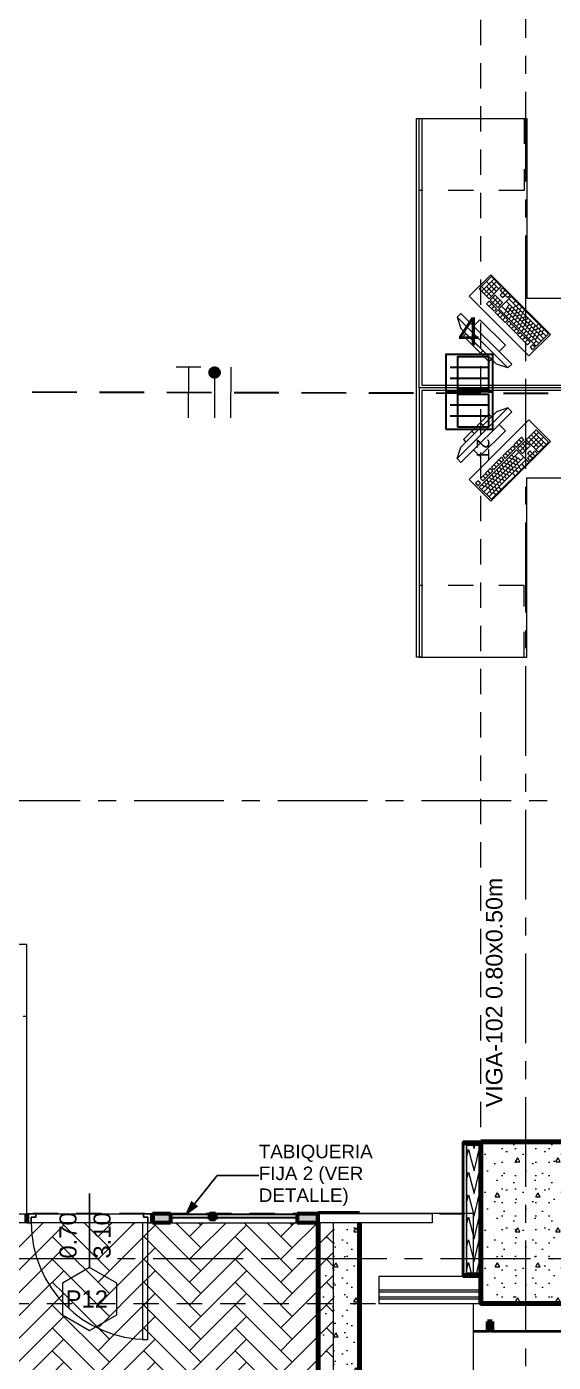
# Model space of a CAD drawing. Header units: inches. Extents: x -19 to 5698, y -728 to 92.
# Drawn here: x 305.04 to 307.97, y 6.87 to 14.31 of the extents above; entities that cross this region are included whole.
import ezdxf

# ---------------------------------------------------------------- set-up
doc = ezdxf.new("R2010")
doc.units = ezdxf.units.IN
doc.header["$MEASUREMENT"] = 0
doc.set_wipeout_variables(frame=1)
doc.header["$PDMODE"] = 1
for name, pattern in [('HIDDEN', [0.375, 0.25, -0.125]), ('Hidden Line', [0.195611, 0.141111, -0.0545]), ('Línea Oculta', [0.195611, 0.141111, -0.0545]), ('Punto & Raya', [0.65, 0.5, -0.075, 0, -0.075]), ('Rayas', [0.282222, 0.141111, -0.141111]), ('RAYITAS', [0.375, 0.25, -0.125]), ('Wipeout_Contour', [1, 0, -1])]:
    doc.linetypes.add(name, pattern=pattern)
doc.layers.get('0').update_dxf_attribs({"color": 61})
for name, color, linetype, lineweight in [('00 conduct tomacorr', 120, 'HIDDEN', 30), ('00 IE LUZ EMERGENCIA', 253, 'Continuous', 0), ('T-TECHO-E', 150, 'Continuous', 20), ('TOMACORRIENTE', 22, 'RAYITAS', 9)]:
    doc.layers.add(name, color=color, linetype=linetype, lineweight=lineweight)
for name, color, linetype in [('02 _ ARQ _ ALB _ Ejes Generales', 251, 'Continuous'), ('02 _ ARQ _ ALB _ Muros Interiores', 7, 'Continuous'), ('02 _ ARQ _ ZON _ Espacio.3D', 7, 'Continuous'), ('08 _ STR _ EXT _ 06 Columnas', 7, 'Continuous'), ('08 _ STR _ EXT _ 07 Losa Aligerada', 7, 'Continuous'), ('08 _ STR _ EXT _ 08 Placas Inclinadas', 7, 'Continuous'), ('08 _ STR _ EXT _ 09 Vigas', 251, 'Continuous'), ('Acabado - Muros', 7, 'Continuous'), ('Estructura - 04 MURO', 7, 'Continuous'), ('Interior - Escaleras & Barandillas', 7, 'Continuous'), ('Interior - Mobiliario', 7, 'Continuous'), ('Marcador - Secciones', 7, 'Continuous'), ('Notas - Etiquetas', 7, 'Continuous')]:
    doc.layers.add(name, color=color, linetype=linetype)
doc.styles.add('Annotative', font='arial.ttf')
doc.styles.add('Estilo_Generado_4', font='swisse.ttf')
doc.dimstyles.new('Estilo_Generado__8', dxfattribs={"dimtxt": 0.18, "dimasz": 0.0912, "dimexe": 0.18, "dimexo": 0.0625, "dimgap": 0, "dimtad": 0, "dimtih": 1, "dimtoh": 1, "dimdec": 4, "dimzin": 0, "dimdsep": 46, "dimcen": 0.09, "dimadec": 0, "dimazin": 0, "dimtfac": 1, "dimtdec": 4, "dimtmove": 0, "dimatfit": 3, "dimldrblk": 'ARROWHEAD_5', "dimfxl": 1, "dimtolj": 1, "dimtzin": 0, "dimarcsym": 0})
pattern_1 = [(0, (277.50006, 1e-08), (0, 0.3897114), [0.024375, -0.200625]), (0, (277.61256, 0.19486), (0, 0.3897114), [0.024375, -0.200625]), (60, (277.50006, 1e-08), (-0.3375, 0.1948557), [0.024375, -0.200625]), (60, (277.72506, 1e-08), (-0.3375, 0.1948557), [0.024375, -0.200625]), (120, (277.52444, 1e-08), (0.3375, 0.1948557), [0.024375, -0.200625]), (120, (277.74944, 1e-08), (0.3375, 0.1948557), [0.024375, -0.200625]), (0, (277.50006, 0.0375), (0, 0.075), [0, -0.075, 0, -0.1125]), (45, (277.53756, 0.0375), (-0.053033, 0.053033), [0, -0.05625, 0, -0.09375])]
pattern_2 = [(0, (277.50006, 1e-08), (0, 0.03), [])]

# ---------------------------------------------------------------- blocks, each defined once
blk = doc.blocks.new('*X167', base_point=(2412.1771, 0))
at = {"layer": '02 _ ARQ _ ZON _ Espacio.3D', "color": 254, "linetype": 'Continuous', "lineweight": 0}
for p, q in [((2439.7967, 7.6368), (2439.6694, 7.5095)), ((2439.9239, 7.6368), (2439.6694, 7.3822)), ((2439.8099, 7.65), (2439.7967, 7.6368)), ((2439.9107, 7.65), (2439.9239, 7.6368)), ((2440.1785, 7.3822), (2439.924, 7.6368)), ((2440.0512, 7.6368), (2440.038, 7.65)), ((2440.1785, 7.5095), (2440.0512, 7.6368)), ((2440.1785, 7.6368), (2440.1149, 7.5731)), ((2440.1785, 7.6368), (2440.1653, 7.65)), ((2440.1917, 7.65), (2440.1785, 7.6368)), ((2440.3058, 7.6368), (2440.1785, 7.5095)), ((2440.4331, 7.6368), (2440.1785, 7.3822)), ((2440.319, 7.65), (2440.3058, 7.6368)), ((2440.4199, 7.65), (2440.4331, 7.6368)), ((2440.6876, 7.3822), (2440.4331, 7.6368)), ((2440.5603, 7.6368), (2440.5471, 7.65)), ((2440.6876, 7.5095), (2440.5603, 7.6368)), ((2440.6876, 7.6368), (2440.624, 7.5731)), ((2440.6876, 7.6368), (2440.6744, 7.65)), ((2440.7008, 7.65), (2440.6876, 7.6368)), ((2440.8149, 7.6368), (2440.6876, 7.5095)), ((2440.9422, 7.6368), (2440.6876, 7.3822)), ((2440.8281, 7.65), (2440.8149, 7.6368)), ((2440.929, 7.65), (2440.9422, 7.6368)), ((2441.1967, 7.3822), (2440.9422, 7.6368)), ((2441.0695, 7.6368), (2441.0563, 7.65)), ((2441.1967, 7.5095), (2441.0695, 7.6368)), ((2441.1967, 7.6368), (2441.1331, 7.5731)), ((2441.1967, 7.6368), (2441.1835, 7.65)), ((2441.21, 7.65), (2441.1967, 7.6368)), ((2441.324, 7.6368), (2441.1967, 7.5095)), ((2441.427, 7.6125), (2441.1967, 7.3822)), ((2441.3372, 7.65), (2441.324, 7.6368)), ((2440.1785, 7.255), (2439.8603, 7.5731)), ((2440.6876, 7.255), (2440.3694, 7.5731)), ((2441.1967, 7.255), (2440.8785, 7.5731)), ((2441.427, 7.5338), (2441.3877, 7.5731)), ((2439.9239, 7.5095), (2439.6694, 7.255)), ((2440.0512, 7.255), (2439.8603, 7.4459)), ((2440.1785, 7.5095), (2440.1149, 7.4459)), ((2440.4331, 7.5095), (2440.1785, 7.255)), ((2440.5603, 7.255), (2440.3694, 7.4459)), ((2440.6876, 7.5095), (2440.624, 7.4459)), ((2440.9422, 7.5095), (2440.6876, 7.255)), ((2441.0695, 7.255), (2440.8785, 7.4459)), ((2441.1967, 7.5095), (2441.1331, 7.4459)), ((2441.427, 7.4852), (2441.1967, 7.255)), ((2441.427, 7.4065), (2441.3877, 7.4459)), ((2439.9239, 7.3822), (2439.7967, 7.255)), ((2440.1785, 7.3822), (2440.1149, 7.3186)), ((2440.4331, 7.3822), (2440.3058, 7.255)), ((2440.6876, 7.3822), (2440.624, 7.3186)), ((2440.9422, 7.3822), (2440.8149, 7.255)), ((2441.1967, 7.3822), (2441.1331, 7.3186)), ((2439.8603, 7.3186), (2439.9239, 7.255)), ((2440.3694, 7.3186), (2440.4331, 7.255)), ((2440.8785, 7.3186), (2440.9422, 7.255)), ((2441.427, 7.3579), (2441.324, 7.255)), ((2441.3877, 7.3186), (2441.427, 7.2792)), ((2439.7967, 7.2549), (2439.6694, 7.1277)), ((2439.9239, 7.2549), (2439.6694, 7.0004)), ((2440.1785, 7.0004), (2439.924, 7.255)), ((2440.1785, 7.1277), (2440.0512, 7.2549)), ((2440.1785, 7.2549), (2440.1149, 7.1913)), ((2440.3058, 7.2549), (2440.1785, 7.1277)), ((2440.4331, 7.2549), (2440.1785, 7.0004)), ((2440.6876, 7.0004), (2440.4331, 7.255)), ((2440.6876, 7.1277), (2440.5603, 7.2549)), ((2440.6876, 7.2549), (2440.624, 7.1913)), ((2440.8149, 7.2549), (2440.6876, 7.1277)), ((2440.9422, 7.2549), (2440.6876, 7.0004)), ((2441.1967, 7.0004), (2440.9422, 7.255)), ((2441.1967, 7.1277), (2441.0695, 7.2549)), ((2441.1967, 7.2549), (2441.1331, 7.1913)), ((2441.324, 7.2549), (2441.1967, 7.1277)), ((2441.427, 7.2307), (2441.1967, 7.0004)), ((2440.1785, 6.8731), (2439.8603, 7.1913)), ((2440.6876, 6.8731), (2440.3694, 7.1913)), ((2441.1967, 6.8731), (2440.8785, 7.1913)), ((2441.427, 7.152), (2441.3877, 7.1913)), ((2439.9239, 7.1277), (2439.6694, 6.8731)), ((2440.1785, 7.1277), (2440.1149, 7.064)), ((2440.4331, 7.1277), (2440.1785, 6.8731)), ((2440.6876, 7.1277), (2440.624, 7.064)), ((2440.9422, 7.1277), (2440.6876, 6.8731)), ((2441.1967, 7.1277), (2441.1331, 7.064)), ((2441.427, 7.1034), (2441.1967, 6.8731)), ((2439.9239, 7.0004), (2439.7967, 6.8731)), ((2440.0512, 6.8731), (2439.8603, 7.064)), ((2440.1785, 7.0004), (2440.1149, 6.9368)), ((2440.4331, 7.0004), (2440.3058, 6.8731)), ((2440.5603, 6.8731), (2440.3694, 7.064)), ((2440.6876, 7.0004), (2440.624, 6.9368)), ((2440.9422, 7.0004), (2440.8149, 6.8731)), ((2441.0695, 6.8731), (2440.8785, 7.064)), ((2441.1967, 7.0004), (2441.1331, 6.9368)), ((2441.427, 7.0247), (2441.3877, 7.064)), ((2439.8603, 6.9368), (2439.9239, 6.8731)), ((2440.3694, 6.9368), (2440.4331, 6.8731)), ((2440.8785, 6.9368), (2440.9422, 6.8731)), ((2441.427, 6.9761), (2441.324, 6.8731)), ((2441.3877, 6.9368), (2441.427, 6.8974)), ((2439.7967, 6.8731), (2439.6694, 6.7458)), ((2439.9239, 6.8731), (2439.6694, 6.6186)), ((2440.1785, 6.6186), (2439.924, 6.8731)), ((2440.1785, 6.7458), (2440.0512, 6.8731)), ((2440.1785, 6.8731), (2440.1149, 6.8095)), ((2440.3058, 6.8731), (2440.1785, 6.7458)), ((2440.4331, 6.8731), (2440.1785, 6.6186)), ((2440.6876, 6.6186), (2440.4331, 6.8731)), ((2440.6876, 6.7458), (2440.5603, 6.8731)), ((2440.6876, 6.8731), (2440.624, 6.8095)), ((2440.8149, 6.8731), (2440.6876, 6.7458)), ((2440.9422, 6.8731), (2440.6876, 6.6186)), ((2441.1967, 6.6186), (2440.9422, 6.8731)), ((2441.1967, 6.7458), (2441.0695, 6.8731)), ((2441.1967, 6.8731), (2441.1331, 6.8095)), ((2441.324, 6.8731), (2441.1967, 6.7458))]:
    blk.add_line(p, q, dxfattribs=at)
for p in [(2440.1149, 7.4459), (2440.624, 7.4459), (2441.1331, 7.4459), (2440.1149, 7.064), (2440.624, 7.064), (2441.1331, 7.064)]:
    blk.add_point(p, dxfattribs=at)
blk = doc.blocks.new('*X220', base_point=(2412.1771, 0))
at = {"layer": 'Estructura - 04 MURO', "color": 9, "linetype": 'Continuous', "lineweight": 5}
for p, q in [((2442.1671, 8.0148), (2442.1771, 8.0579)), ((2442.1771, 8.0579), (2442.1926, 8)), ((2442.2236, 8), (2442.228, 8.019))]:
    blk.add_line(p, q, dxfattribs=at)
blk = doc.blocks.new('*X221', base_point=(2412.1771, 0))
at = {"layer": 'Estructura - 04 MURO', "color": 9, "linetype": 'Continuous', "lineweight": 5}
for p, q in [((2442.2049, 8.08), (2442.2092, 8.064)), ((2442.2092, 8.064), (2442.2129, 8.08)), ((2442.228, 8.019), (2442.2371, 8.0579)), ((2442.2371, 8.0579), (2442.2471, 8.0207))]:
    blk.add_line(p, q, dxfattribs=at)
blk = doc.blocks.new('*X222', base_point=(2412.1771, 0))
at = {"layer": 'Estructura - 04 MURO', "color": 9, "linetype": 'Continuous', "lineweight": 5}
for p, q in [((2442.1872, 7.3901), (2442.1926, 7.37)), ((2442.2236, 7.37), (2442.2371, 7.4279)), ((2442.2371, 7.4279), (2442.2471, 7.3907))]:
    blk.add_line(p, q, dxfattribs=at)
blk = doc.blocks.new('*X223', base_point=(2412.1771, 0))
at = {"layer": 'Estructura - 04 MURO', "color": 9, "linetype": 'Continuous', "lineweight": 5}
for p, q in [((2442.1926, 8), (2442.2092, 7.938)), ((2442.2092, 7.938), (2442.2236, 8)), ((2442.1671, 7.8888), (2442.1771, 7.9319)), ((2442.1771, 7.9319), (2442.2092, 7.812)), ((2442.2092, 7.812), (2442.2371, 7.9319)), ((2442.2371, 7.9319), (2442.2471, 7.8947)), ((2442.1671, 7.7628), (2442.1771, 7.8059)), ((2442.1771, 7.8059), (2442.2092, 7.686)), ((2442.2092, 7.686), (2442.2371, 7.8059)), ((2442.2371, 7.8059), (2442.2471, 7.7687)), ((2442.1671, 7.6368), (2442.1771, 7.6799)), ((2442.1771, 7.6799), (2442.2092, 7.56)), ((2442.2092, 7.56), (2442.2371, 7.6799)), ((2442.2371, 7.6799), (2442.2471, 7.6427)), ((2442.1671, 7.5108), (2442.1771, 7.5539)), ((2442.1771, 7.5539), (2442.2049, 7.45)), ((2442.2129, 7.45), (2442.2371, 7.5539)), ((2442.2371, 7.5539), (2442.2471, 7.5167))]:
    blk.add_line(p, q, dxfattribs=at)
blk = doc.blocks.new('*X224', base_point=(2412.1771, 0))
at = {"layer": 'Estructura - 04 MURO', "color": 9, "linetype": 'Continuous', "lineweight": 5}
for p, q in [((2442.2049, 7.45), (2442.2092, 7.434)), ((2442.2092, 7.434), (2442.2129, 7.45)), ((2442.1671, 7.3848), (2442.1771, 7.4279)), ((2442.1771, 7.4279), (2442.1872, 7.3901))]:
    blk.add_line(p, q, dxfattribs=at)
blk = doc.blocks.new('ARROWHEAD_5')
at = {"linetype": 'Continuous', "lineweight": 0}
blk.add_hatch(color=0, dxfattribs=at).paths.add_polyline_path([(-1, 0.2679), (0, 0), (-1, -0.2679)])
at = {"color": 0, "linetype": 'Continuous', "lineweight": 0}
blk.add_line((0, 0), (-1, 0), dxfattribs=at)
blk = doc.blocks.new('CAJA POP UP 6 MODULOS')
at = {"layer": '00 conduct tomacorr', "linetype": 'Continuous'}
for p, q in [((-0.095, -0.165), (-0.095, -0.0151)), ((-0.052, -0.165), (-0.052, -0.0151)), ((0.052, -0.165), (0.052, -0.0151)), ((0.095, -0.165), (0.095, -0.0151)), ((0, -0.165), (0, -0.18))]:
    blk.add_line(p, q, dxfattribs=at)
for points in [[(-0.147, 0), (0.147, 0), (0.147, -0.18), (-0.147, -0.18)], [(0, 0), (0.147, 0), (0.147, -0.18), (0, -0.18)]]:
    blk.add_lwpolyline(points, close=True, dxfattribs=at)
for points in [[(-0.138, -0.045), (-0.009, -0.045), (-0.009, -0.165), (-0.138, -0.165), (-0.138, -0.045)], [(0.009, -0.045), (0.138, -0.045), (0.138, -0.165), (0.009, -0.165), (0.009, -0.045)]]:
    blk.add_lwpolyline(points, dxfattribs=at)
at = {"color": 1, "insert": (-0.1807, -0.168), "char_height": 0.05, "attachment_point": 1, "rotation": 180}
blk.add_mtext_dynamic_manual_height_columns('{\\fVerdana|b0|i0|c0|p34;2T}', width=0.000481, gutter_width=0.1561, heights=[0], dxfattribs=at)
blk = doc.blocks.new('a')
at = {"layer": 'TOMACORRIENTE', "ltscale": 0.05}
h = blk.add_hatch(color=4, dxfattribs=at)
edge = h.paths.add_edge_path()
edge.add_arc((0, 0.0752), 0.0211, 0, 360)
at = {"layer": 'TOMACORRIENTE', "color": 4}
for p, q in [((-0.1455, 0.0963), (-0.0515, 0.0963)), ((-0.0985, 0.0963), (-0.0985, -0.0966)), ((0, 0.0963), (0, -0.0963)), ((0.0623, -0.0963), (0.0623, 0.0963))]:
    blk.add_line(p, q, dxfattribs=at)
blk.add_circle((0, 0.0752), 0.0211, dxfattribs=at)
blk = doc.blocks.new('CABLE 3FACE')
at = {"layer": 'T-TECHO-E', "rotation": 59.94170052614085}
blk.add_blockref('a', (0, 0), dxfattribs=at)

msp = doc.modelspace()

# ---------------------------------------------------------------- hatches: boundary and pattern name
at = {"layer": 'Acabado - Muros', "linetype": 'Continuous', "lineweight": 0}
for points in [[(306.9517, 7.15), (306.894, 7.15), (306.894, 7.05), (306.9517, 7.05)], [(307.6075, 7.1), (307.6075, 7.05), (307.6325, 7.05), (307.6325, 7.1)]]:
    msp.add_hatch(color=254, dxfattribs=at).paths.add_polyline_path(points)
at = {"layer": 'Acabado - Muros', "linetype": 'Continuous', "lineweight": 9}
for points in [[(306.9286, 7.04), (307.615, 7.04), (307.615, 7.05), (306.9286, 7.05)], [(307.625, 7.04), (308.815, 7.04), (308.815, 7.05), (307.625, 7.05)]]:
    msp.add_hatch(color=250, dxfattribs=at).paths.add_polyline_path(points)
at = {"layer": 'Estructura - 04 MURO', "linetype": 'Continuous', "lineweight": 9}
for points in [[(307.49, 8.08), (307.47, 8.1), (307.47, 8.08)], [(307.49, 8.1), (307.47, 8.1), (307.49, 8.08)], [(307.49, 8.08), (307.57, 8.08), (307.57, 8.1), (307.49, 8.1)]]:
    msp.add_hatch(color=250, dxfattribs=at).paths.add_polyline_path(points)

# ---------------------------------------------------------------- linework, layer by layer
at = {"layer": '00 conduct tomacorr'}
msp.add_line((304.6953, 12.2783, -0.0007), (316.3338, 12.2514, -0.0007), dxfattribs=at)
at = {"layer": '02 _ ARQ _ ALB _ Ejes Generales', "color": 251, "linetype": 'Punto & Raya', "lineweight": 13, "true_color": 0x636466}
msp.add_line((307.82, 3.05), (307.82, 44.9), dxfattribs=at)
at = {"layer": '02 _ ARQ _ ALB _ Muros Interiores', "color": 152, "linetype": 'Continuous', "lineweight": 25}
msp.add_line((305.3908, 7.4), (305.3908, 7.8125), dxfattribs=at)
at = {"layer": '02 _ ARQ _ ALB _ Muros Interiores', "color": 7, "linetype": 'Continuous', "lineweight": 80}
for p, q in [((305.0408, 7.7), (305.0408, 7.65)), ((305.0408, 7.7), (305.0408, 7.65)), ((305.0408, 7.7), (305.0408, 7.65)), ((305.7408, 7.7), (305.7408, 7.65)), ((305.7408, 7.7), (305.7408, 7.65)), ((305.7408, 7.7), (305.7408, 7.65))]:
    msp.add_line(p, q, dxfattribs=at)
at = {"layer": '02 _ ARQ _ ALB _ Muros Interiores', "color": 165, "linetype": 'Continuous', "lineweight": 25}
for p, q in [((305.0408, 7.65), (305.0408, 7.7)), ((305.0408, 7.7), (305.0908, 7.7)), ((305.0908, 7.68), (305.0658, 7.68)), ((305.0658, 7.68), (305.0658, 7.65)), ((305.0908, 7.7), (305.0908, 7.68)), ((305.6908, 7.68), (305.6908, 7.7)), ((305.6908, 7.7), (305.7408, 7.7)), ((305.7158, 7.68), (305.6908, 7.68)), ((305.7158, 7.65), (305.7158, 7.68)), ((305.7408, 7.7), (305.7408, 7.65)), ((305.0658, 7.65), (305.0408, 7.65)), ((305.7408, 7.65), (305.7158, 7.65))]:
    msp.add_line(p, q, dxfattribs=at)
at = {"layer": '02 _ ARQ _ ALB _ Muros Interiores', "color": 165, "linetype": 'Continuous', "lineweight": 15}
for p, q in [((305.7158, 7.65), (305.6858, 7.65)), ((305.6858, 7.65), (305.6858, 7)), ((305.7158, 7), (305.7158, 7.65)), ((305.6858, 7), (305.7158, 7))]:
    msp.add_line(p, q, dxfattribs=at)
at = {"layer": '02 _ ARQ _ ALB _ Muros Interiores', "color": 251, "linetype": 'Continuous', "lineweight": 13, "flags": 128}
msp.add_lwpolyline([(305.3908, 7.05), (305.5424, 7.1375), (305.5424, 7.3125), (305.3908, 7.4), (305.2393, 7.3125), (305.2393, 7.1375)], close=True, dxfattribs=at)
at = {"layer": '02 _ ARQ _ ALB _ Muros Interiores', "color": 165, "linetype": 'Continuous', "lineweight": 15}
msp.add_arc((305.7158, 7.65), 0.65, 180, 270, dxfattribs=at)
at = {"layer": '02 _ ARQ _ ZON _ Espacio.3D', "color": 254, "linetype": 'Continuous', "lineweight": 0, "flags": 128}
msp.add_lwpolyline([(308.07, 16.5), (307.57, 16.5), (307.57, 17.35), (303.045, 17.35), (303.044, 7.7), (306.9526, 7.7), (306.9514, 7.3505), (307.57, 7.3505), (307.57, 8.1), (308.07, 8.1)], dxfattribs=at)
msp.add_lwpolyline([(302.6776, 6.2005), (306.75, 6.2005), (306.75, 7.65), (302.6776, 7.65)], close=True, dxfattribs=at)
at = {"layer": '08 _ STR _ EXT _ 07 Losa Aligerada', "color": 7, "linetype": 'Continuous', "lineweight": 18, "flags": 128}
msp.add_lwpolyline([(291.2937, 6.3), (302.1003, 6.3), (302.1003, 6.2005), (307.2981, 6.2005), (307.2981, 7.2), (314.57, 7.2), (314.57, 5.6637), (315.7699, 5.6637), (315.7699, 4.2), (320.8699, 4.2), (320.8699, 5.6637), (322.07, 5.6637)], dxfattribs=at)
at = {"layer": '08 _ STR _ EXT _ 08 Placas Inclinadas', "color": 7, "linetype": 'Continuous', "lineweight": 80}
msp.add_line((306.663, 7.7005), (306.663, 6.0611), dxfattribs=at)
at = {"layer": '08 _ STR _ EXT _ 08 Placas Inclinadas', "color": 251, "linetype": 'Línea Oculta', "lineweight": 13, "flags": 128}
msp.add_lwpolyline([(306.663, 7.7005), (304.9021, 7.7005)], dxfattribs=at)
at = {"layer": '08 _ STR _ EXT _ 09 Vigas', "color": 251, "linetype": 'Hidden Line', "lineweight": 13, "true_color": 0x636466}
msp.add_line((307.57, 7.7), (307.57, 16.9), dxfattribs=at)
at = {"layer": 'Acabado - Muros', "color": 7, "linetype": 'Continuous', "lineweight": 60}
for p, q in [((305.7408, 7.7), (305.7408, 7.65)), ((306.894, 7.15), (306.894, 7.05)), ((306.9517, 7.15), (306.894, 7.15)), ((306.9517, 7.15), (306.9517, 7.05)), ((307.6075, 7.1), (307.6075, 7.05)), ((307.6325, 7.1), (307.6075, 7.1)), ((307.6325, 7.1), (307.6325, 7.05)), ((306.9517, 7.05), (306.894, 7.05)), ((307.6325, 7.05), (307.6075, 7.05))]:
    msp.add_line(p, q, dxfattribs=at)
at = {"layer": 'Acabado - Muros', "color": 7, "linetype": 'Continuous', "lineweight": 13, "flags": 128}
for points in [[(306.9286, 7.04), (306.9286, 7.05), (307.615, 7.05), (307.615, 7.04)], [(307.625, 7.04), (307.625, 7.05), (308.815, 7.05), (308.815, 7.04)]]:
    msp.add_lwpolyline(points, close=True, dxfattribs=at)
at = {"layer": 'Estructura - 04 MURO', "color": 143, "linetype": 'Continuous', "lineweight": 5}
for p, q in [((307.49, 8.08), (307.49, 8)), ((307.57, 8.08), (307.49, 8.08)), ((307.49, 8.08), (307.49, 8))]:
    msp.add_line(p, q, dxfattribs=at)
at = {"layer": 'Estructura - 04 MURO', "color": 7, "linetype": 'Continuous', "lineweight": 40, "flags": 128}
for points in [[(307.47, 8.1), (307.47, 8.08)], [(307.57, 8.1), (307.47, 8.1)]]:
    msp.add_lwpolyline(points, dxfattribs=at)
at = {"layer": 'Interior - Mobiliario', "color": 175, "linetype": 'Continuous', "lineweight": 13}
for p, q in [((307.2115, 13.8), (307.2415, 13.8)), ((307.2115, 12.315), (307.2115, 13.8)), ((307.2415, 13.8), (307.2415, 12.315)), ((307.6284, 12.9205), (307.5599, 12.8519)), ((307.6423, 12.9066), (307.5737, 12.838)), ((307.6561, 12.8928), (307.5876, 12.8242)), ((307.6564, 12.8376), (307.601, 12.893)), ((307.6838, 12.8651), (307.6284, 12.9205)), ((307.6701, 12.8514), (307.6286, 12.8929)), ((307.5599, 12.8519), (307.6153, 12.7965)), ((307.629, 12.8102), (307.5736, 12.8656)), ((307.6427, 12.8239), (307.6011, 12.8655)), ((307.6563, 12.8652), (307.6014, 12.8104)), ((307.6153, 12.7965), (307.6838, 12.8651)), ((307.6496, 12.817), (307.6222, 12.7896)), ((307.6774, 12.7618), (307.6359, 12.8033)), ((307.6634, 12.8032), (307.636, 12.7757)), ((307.6911, 12.7755), (307.6496, 12.817)), ((307.7392, 12.8097), (307.6706, 12.7411)), ((307.6907, 12.8581), (307.677, 12.8444)), ((307.677, 12.8444), (307.6909, 12.8306)), ((307.6909, 12.8306), (307.6772, 12.8169)), ((307.6772, 12.8169), (307.691, 12.803)), ((307.7323, 12.8166), (307.6907, 12.8581)), ((307.7046, 12.8443), (307.6909, 12.8306)), ((307.7047, 12.8167), (307.6909, 12.8306)), ((307.691, 12.803), (307.7047, 12.8167)), ((307.7184, 12.8305), (307.7047, 12.8167)), ((307.7047, 12.8167), (307.7186, 12.8029)), ((307.7186, 12.8029), (307.7323, 12.8166)), ((307.9469, 12.602), (307.7392, 12.8097)), ((307.6153, 12.7827), (307.6016, 12.769)), ((307.6016, 12.769), (307.6431, 12.7275)), ((307.6569, 12.7412), (307.6153, 12.7827)), ((307.6292, 12.7689), (307.6155, 12.7552)), ((307.6222, 12.7896), (307.6637, 12.748)), ((307.643, 12.755), (307.6293, 12.7413)), ((307.6431, 12.7275), (307.6569, 12.7412)), ((307.6773, 12.7893), (307.6499, 12.7619)), ((307.6638, 12.7343), (307.6501, 12.7205)), ((307.6637, 12.748), (307.6911, 12.7755)), ((307.7192, 12.6789), (307.6638, 12.7343)), ((307.6706, 12.7411), (307.8784, 12.5334)), ((307.8921, 12.5471), (307.6844, 12.7548)), ((307.712, 12.7271), (307.6983, 12.7134)), ((307.7188, 12.7478), (307.7051, 12.7341)), ((307.9195, 12.5745), (307.7118, 12.7823)), ((307.7291, 12.7649), (307.7154, 12.7512)), ((307.9058, 12.5608), (307.7154, 12.7512)), ((307.7327, 12.7339), (307.719, 12.7202)), ((307.9332, 12.5883), (307.7255, 12.796)), ((307.7429, 12.7511), (307.7292, 12.7374)), ((307.7568, 12.7373), (307.7431, 12.7235)), ((307.7634, 12.7854), (307.7497, 12.7717)), ((307.7636, 12.7579), (307.7499, 12.7442)), ((307.7706, 12.7234), (307.7569, 12.7097)), ((307.7774, 12.744), (307.7637, 12.7303)), ((307.7808, 12.7681), (307.767, 12.7544)), ((307.7913, 12.7302), (307.7776, 12.7165)), ((307.7981, 12.7508), (307.7843, 12.7371)), ((307.8154, 12.7335), (307.8017, 12.7198)), ((307.4588, 12.7151), (307.4376, 12.6939)), ((307.4376, 12.6939), (307.7204, 12.4111)), ((307.4376, 12.6939), (307.4588, 12.6303)), ((307.7416, 12.4323), (307.4588, 12.7151)), ((307.5648, 12.6798), (307.5295, 12.6444)), ((307.7063, 12.5384), (307.5648, 12.6798)), ((307.6501, 12.7205), (307.7055, 12.6652)), ((307.6776, 12.7204), (307.6639, 12.7067)), ((307.6915, 12.7066), (307.6778, 12.6928)), ((307.7053, 12.6927), (307.6916, 12.679)), ((307.7055, 12.6652), (307.7192, 12.6789)), ((307.7259, 12.7133), (307.7122, 12.6996)), ((307.7261, 12.6719), (307.7124, 12.6582)), ((307.7124, 12.6582), (307.7678, 12.6028)), ((307.7397, 12.6994), (307.726, 12.6857)), ((307.7815, 12.6166), (307.7261, 12.6719)), ((307.7399, 12.6581), (307.7262, 12.6444)), ((307.7465, 12.7201), (307.7328, 12.7064)), ((307.7536, 12.6856), (307.7399, 12.6719)), ((307.7604, 12.7062), (307.7467, 12.6925)), ((307.7674, 12.6717), (307.7537, 12.658)), ((307.7742, 12.6924), (307.7605, 12.6787)), ((307.7813, 12.6579), (307.7676, 12.6442)), ((307.7845, 12.7096), (307.7708, 12.6958)), ((307.7881, 12.6785), (307.7744, 12.6648)), ((307.7983, 12.6957), (307.7846, 12.682)), ((307.8019, 12.6647), (307.7882, 12.651)), ((307.8051, 12.7163), (307.7914, 12.7026)), ((307.8122, 12.6819), (307.7985, 12.6681)), ((307.8158, 12.6508), (307.8021, 12.6371)), ((307.819, 12.7025), (307.8053, 12.6888)), ((307.826, 12.668), (307.8123, 12.6543)), ((307.8328, 12.6887), (307.8191, 12.6749)), ((307.8399, 12.6542), (307.8262, 12.6405)), ((307.8467, 12.6748), (307.8329, 12.6611)), ((307.8605, 12.661), (307.8468, 12.6472)), ((307.8915, 12.6574), (307.8778, 12.6436)), ((307.6568, 12.4323), (307.4588, 12.6303)), ((307.487, 12.602), (307.4729, 12.5879)), ((307.4729, 12.5879), (307.6143, 12.4464)), ((307.6285, 12.4606), (307.487, 12.602)), ((307.5295, 12.6444), (307.6709, 12.503)), ((307.7538, 12.6442), (307.7401, 12.6305)), ((307.7676, 12.6304), (307.7539, 12.6167)), ((307.7678, 12.6028), (307.7815, 12.6166)), ((307.7884, 12.6096), (307.7747, 12.5959)), ((307.7747, 12.5959), (307.8301, 12.5405)), ((307.7951, 12.644), (307.7814, 12.6303)), ((307.8438, 12.5542), (307.7884, 12.6096)), ((307.8023, 12.5958), (307.7885, 12.5821)), ((307.809, 12.6302), (307.7953, 12.6165)), ((307.8161, 12.5819), (307.8024, 12.5682)), ((307.8228, 12.6164), (307.8091, 12.6026)), ((307.8296, 12.637), (307.8159, 12.6233)), ((307.8367, 12.6025), (307.823, 12.5888)), ((307.8435, 12.6231), (307.8298, 12.6094)), ((307.8505, 12.5887), (307.8368, 12.5749)), ((307.8537, 12.6403), (307.84, 12.6266)), ((307.8573, 12.6093), (307.8436, 12.5956)), ((307.8644, 12.5748), (307.8507, 12.5611)), ((307.8676, 12.6265), (307.8539, 12.6128)), ((307.8712, 12.5954), (307.8574, 12.5817)), ((307.8744, 12.6471), (307.8606, 12.6334)), ((307.8814, 12.6126), (307.8677, 12.5989)), ((307.885, 12.5816), (307.8713, 12.5679)), ((307.8882, 12.6333), (307.8745, 12.6195)), ((307.8784, 12.5334), (307.9469, 12.602)), ((307.8953, 12.5988), (307.8815, 12.5851)), ((307.9021, 12.6194), (307.8883, 12.6057)), ((307.9071, 12.6418), (307.8934, 12.6281)), ((307.9159, 12.6056), (307.9022, 12.5919)), ((307.9227, 12.6262), (307.909, 12.6125)), ((307.5342, 12.5549), (307.52, 12.5407)), ((307.5813, 12.5077), (307.5672, 12.4936)), ((307.6709, 12.503), (307.7063, 12.5384)), ((307.83, 12.5681), (307.8162, 12.5544)), ((307.8301, 12.5405), (307.8438, 12.5542)), ((307.8576, 12.5404), (307.8439, 12.5267)), ((307.8439, 12.5267), (307.8578, 12.5128)), ((307.8715, 12.5265), (307.8576, 12.5404)), ((307.8578, 12.5128), (307.8715, 12.5265)), ((307.8782, 12.561), (307.8645, 12.5472)), ((307.6143, 12.4464), (307.6285, 12.4606)), ((307.7204, 12.4111), (307.6568, 12.4323)), ((307.7204, 12.4111), (307.7416, 12.4323)), ((307.2115, 12.285), (307.2115, 12.315)), ((307.2115, 10.8), (307.2115, 12.285)), ((307.2415, 12.315), (308.5265, 12.315)), ((307.2415, 12.285), (307.2415, 10.8)), ((308.5265, 12.285), (307.2415, 12.285)), ((307.7204, 12.1889), (307.4376, 11.9061)), ((307.4588, 11.8849), (307.7416, 12.1677)), ((307.4588, 11.9697), (307.6568, 12.1677)), ((307.6143, 12.1536), (307.4729, 12.0121)), ((307.487, 11.998), (307.6285, 12.1394)), ((307.6285, 12.1394), (307.6143, 12.1536)), ((307.7204, 12.1889), (307.6568, 12.1677)), ((307.7416, 12.1677), (307.7204, 12.1889)), ((307.5342, 12.0451), (307.52, 12.0593)), ((307.6709, 12.097), (307.5295, 11.9556)), ((307.5648, 11.9202), (307.7063, 12.0616)), ((307.5813, 12.0923), (307.5672, 12.1064)), ((307.7063, 12.0616), (307.6709, 12.097)), ((307.8784, 12.0666), (307.823, 12.0112)), ((307.8367, 11.9975), (307.8921, 12.0529)), ((307.9331, 11.9842), (307.8645, 12.0528)), ((307.9469, 11.998), (307.8784, 12.0666)), ((307.4729, 12.0121), (307.487, 11.998)), ((307.7955, 12.0249), (307.7539, 11.9833)), ((307.7539, 11.9833), (307.7676, 11.9696)), ((307.7676, 11.9696), (307.8092, 12.0111)), ((307.7815, 11.9834), (307.7678, 11.9972)), ((307.816, 12.0043), (307.7745, 11.9627)), ((307.7953, 11.9973), (307.7816, 12.011)), ((307.7882, 11.949), (307.8298, 11.9906)), ((307.8092, 12.0111), (307.7955, 12.0249)), ((307.8296, 11.963), (307.8022, 11.9904)), ((307.8435, 11.9769), (307.816, 12.0043)), ((307.823, 12.0112), (307.8915, 11.9426)), ((307.8917, 11.9702), (307.8368, 12.0251)), ((307.8504, 11.9838), (307.8919, 12.0253)), ((307.9192, 11.9703), (307.8507, 12.0389)), ((307.8641, 11.9701), (307.9195, 12.0255)), ((307.8778, 11.9564), (307.9194, 11.9979)), ((307.8915, 11.9426), (307.9469, 11.998)), ((307.4376, 11.9061), (307.4588, 11.9697)), ((307.4376, 11.9061), (307.4588, 11.8849)), ((307.5295, 11.9556), (307.5648, 11.9202)), ((307.7676, 11.9558), (307.5599, 11.7481)), ((307.5736, 11.7344), (307.7813, 11.9421)), ((307.5873, 11.7207), (307.7777, 11.9111)), ((307.601, 11.707), (307.8087, 11.9147)), ((307.6847, 11.9141), (307.6293, 11.8587)), ((307.6984, 11.9004), (307.6847, 11.9141)), ((307.747, 11.9764), (307.6916, 11.921)), ((307.6916, 11.921), (307.7053, 11.9073)), ((307.7053, 11.9073), (307.7607, 11.9627)), ((307.7192, 11.9211), (307.7055, 11.9348)), ((307.733, 11.935), (307.7193, 11.9487)), ((307.7397, 11.9006), (307.726, 11.9143)), ((307.7469, 11.9488), (307.7332, 11.9625)), ((307.7536, 11.9144), (307.7399, 11.9281)), ((307.7604, 11.8938), (307.7467, 11.9075)), ((307.7607, 11.9627), (307.747, 11.9764)), ((307.7742, 11.9076), (307.7605, 11.9213)), ((307.8361, 11.8873), (307.7676, 11.9558)), ((307.7745, 11.9627), (307.8019, 11.9353)), ((307.7914, 11.8974), (307.7777, 11.9111)), ((307.8158, 11.9492), (307.7883, 11.9766)), ((307.8019, 11.9353), (307.8435, 11.9769)), ((307.8432, 11.9217), (307.8294, 11.9079)), ((307.8294, 11.9079), (307.8431, 11.8942)), ((307.8433, 11.9493), (307.8295, 11.9354)), ((307.8295, 11.9354), (307.8432, 11.9217)), ((307.8431, 11.8942), (307.8846, 11.9357)), ((307.8432, 11.9217), (307.857, 11.9356)), ((307.8569, 11.908), (307.8432, 11.9217)), ((307.857, 11.9356), (307.8433, 11.9493)), ((307.8709, 11.9494), (307.857, 11.9356)), ((307.8708, 11.9219), (307.857, 11.9356)), ((307.8846, 11.9357), (307.8709, 11.9494)), ((307.6224, 11.8518), (307.567, 11.7964)), ((307.5807, 11.7827), (307.6361, 11.838)), ((307.6222, 11.8242), (307.6085, 11.8379)), ((307.6147, 11.6933), (307.8224, 11.901)), ((307.6361, 11.838), (307.6224, 11.8518)), ((307.6284, 11.6795), (307.8361, 11.8873)), ((307.6293, 11.8587), (307.643, 11.845)), ((307.6567, 11.8175), (307.6429, 11.8312)), ((307.643, 11.845), (307.6984, 11.9004)), ((307.6569, 11.8588), (307.6431, 11.8725)), ((307.6705, 11.8313), (307.6568, 11.845)), ((307.6707, 11.8727), (307.657, 11.8864)), ((307.6844, 11.8452), (307.6706, 11.8589)), ((307.6846, 11.8865), (307.6708, 11.9002)), ((307.6911, 11.8245), (307.6774, 11.8382)), ((307.6982, 11.859), (307.6845, 11.8727)), ((307.705, 11.8384), (307.6913, 11.8521)), ((307.712, 11.8729), (307.6983, 11.8866)), ((307.7188, 11.8522), (307.7051, 11.8659)), ((307.7222, 11.8281), (307.7085, 11.8418)), ((307.7259, 11.8867), (307.7122, 11.9004)), ((307.7327, 11.8661), (307.719, 11.8798)), ((307.736, 11.842), (307.7223, 11.8557)), ((307.7428, 11.8213), (307.7291, 11.8351)), ((307.7465, 11.8799), (307.7328, 11.8936)), ((307.7499, 11.8558), (307.7361, 11.8695)), ((307.7567, 11.8352), (307.7429, 11.8489)), ((307.7637, 11.8697), (307.75, 11.8834)), ((307.7705, 11.849), (307.7568, 11.8627)), ((307.7773, 11.8284), (307.7636, 11.8421)), ((307.7776, 11.8835), (307.7638, 11.8972)), ((307.7843, 11.8629), (307.7706, 11.8766)), ((307.7946, 11.8457), (307.7809, 11.8594)), ((307.8119, 11.863), (307.7982, 11.8767)), ((307.5531, 11.7825), (307.5393, 11.7687)), ((307.5393, 11.7687), (307.553, 11.755)), ((307.553, 11.755), (307.5669, 11.7688)), ((307.5669, 11.7688), (307.5531, 11.7825)), ((307.567, 11.7964), (307.5807, 11.7827)), ((307.5874, 11.7482), (307.5737, 11.762)), ((307.5945, 11.7965), (307.5808, 11.8102)), ((307.6013, 11.7621), (307.5876, 11.7758)), ((307.6081, 11.7414), (307.5943, 11.7552)), ((307.6084, 11.8104), (307.5947, 11.8241)), ((307.6151, 11.7759), (307.6014, 11.7896)), ((307.6219, 11.7553), (307.6082, 11.769)), ((307.629, 11.7898), (307.6153, 11.8035)), ((307.6358, 11.7691), (307.622, 11.7829)), ((307.6391, 11.745), (307.6254, 11.7588)), ((307.6428, 11.8036), (307.6291, 11.8173)), ((307.6496, 11.783), (307.6359, 11.7967)), ((307.6529, 11.7589), (307.6392, 11.7726)), ((307.6634, 11.7968), (307.6497, 11.8106)), ((307.6668, 11.7727), (307.6531, 11.7865)), ((307.6736, 11.7521), (307.6599, 11.7658)), ((307.6773, 11.8107), (307.6636, 11.8244)), ((307.6806, 11.7866), (307.6669, 11.8003)), ((307.6874, 11.766), (307.6737, 11.7797)), ((307.6945, 11.8004), (307.6808, 11.8141)), ((307.7013, 11.7798), (307.6875, 11.7935)), ((307.7083, 11.8143), (307.6946, 11.828)), ((307.7151, 11.7936), (307.7014, 11.8074)), ((307.729, 11.8075), (307.7152, 11.8212)), ((307.76, 11.8111), (307.7463, 11.8248)), ((307.5599, 11.7481), (307.6284, 11.6795)), ((307.6252, 11.7312), (307.6115, 11.7449)), ((307.632, 11.7106), (307.6183, 11.7243)), ((307.6459, 11.7244), (307.6322, 11.7381)), ((307.6527, 11.7038), (307.6389, 11.7175)), ((307.6597, 11.7383), (307.646, 11.752)), ((307.6682, 11.7193), (307.6545, 11.7331)), ((307.6838, 11.7349), (307.6701, 11.7486)), ((307.2415, 10.8), (307.2115, 10.8))]:
    msp.add_line(p, q, dxfattribs=at)
at = {"layer": 'Interior - Mobiliario', "color": 175, "linetype": 'Rayas', "lineweight": 13}
for p, q in [((307.8115, 13.8), (307.8115, 13.4)), ((307.8115, 13.4), (307.2265, 13.4)), ((307.8115, 11.2), (307.2265, 11.2)), ((307.8115, 10.8), (307.8115, 11.2)), ((304.4558, 8.8), (305.0408, 8.8))]:
    msp.add_line(p, q, dxfattribs=at)
at = {"layer": 'Interior - Mobiliario', "color": 175, "linetype": 'Continuous', "lineweight": 13, "flags": 128}
for points in [[(307.2265, 12.3), (307.2265, 13.8), (307.8265, 13.8), (307.8265, 12.8), (308.5265, 12.8), (308.5265, 12.3)], [(307.8371, 12.4783), (307.9573, 12.5985), (307.6249, 12.9308), (307.5047, 12.8106)], [(307.2265, 12.3), (307.2265, 10.8), (307.8265, 10.8), (307.8265, 11.8), (308.5265, 11.8), (308.5265, 12.3)], [(307.5047, 11.7894), (307.6249, 11.6692), (307.9573, 12.0015), (307.8371, 12.1217)], [(305.0408, 7.7), (305.0408, 9.2), (304.4408, 9.2), (304.4408, 8.2), (303.7408, 8.2), (303.7408, 7.7)]]:
    msp.add_lwpolyline(points, close=True, dxfattribs=at)
at = {"layer": 'Marcador - Secciones', "color": 251, "linetype": 'Punto & Raya', "lineweight": 13, "true_color": 0x636466}
msp.add_line((282.4384, 10.0018), (323.8507, 10.0018), dxfattribs=at)

# ---------------------------------------------------------------- block references
at = {"layer": '00 conduct tomacorr'}
for name, p, xscale, yscale, zscale, rotation in [('CABLE 3FACE', (306.0864, 12.2751, -0.0007), 1.47256122672843, 1.47256122672843, 1.47256122672843, 299.7894777823319), ('CAJA POP UP 6 MODULOS', (307.3765, 12.2783, -0.0009), 1.432830642179531, 1.432830642179531, 1.432830642179531, 89.99999999999997)]:
    msp.add_blockref(name, p, dxfattribs=dict(at, xscale=xscale, yscale=yscale, zscale=zscale, rotation=rotation))
at = {"layer": '02 _ ARQ _ ZON _ Espacio.3D', "color": 5, "linetype": 'Continuous', "lineweight": 25}
msp.add_blockref('*X167', (277.5001, 0), dxfattribs=at)
at = {"layer": 'Estructura - 04 MURO', "color": 7, "lineweight": 80}
for name in ['*X220', '*X221']:
    msp.add_blockref(name, (277.5001, 0), dxfattribs=at)

# ---------------------------------------------------------------- texts
at = {"layer": '00 IE LUZ EMERGENCIA', "style": 'Annotative'}
msp.add_attdef('4', (307.4434, 12.5365, -0.0007), '', height=0.1562, dxfattribs=at)
at = {"layer": '02 _ ARQ _ ALB _ Muros Interiores', "color": 5, "lineweight": 25, "char_height": 0.095, "attachment_point": 7, "rotation": 90, "style": 'Estilo_Generado_4'}
for s, insert in [('\\A1;{\\pql;\\pt0;\\fSwis721 Ex BT|b0|i0|c0|p34;0.70\\fSwis721 Ex BT|b0|i0|c0|p34;\\A1{\\H.66x;\\S^  ;}\\fSwis721 Ex BT|b0|i0|c0|p34;\\fSwis721 Ex BT|b0|i0|c0|p34;}', (305.3458, 7.45)), ('\\A1;{\\pql;\\pt0;\\fSwis721 Ex BT|b0|i0|c0|p34;3.10\\fSwis721 Ex BT|b0|i0|c0|p34;\\A1{\\H.66x;\\S^  ;}\\fSwis721 Ex BT|b0|i0|c0|p34;\\fSwis721 Ex BT|b0|i0|c0|p34;}', (305.5358, 7.45))]:
    msp.add_mtext(s, dxfattribs=dict(at, insert=insert))
at = {"layer": '02 _ ARQ _ ALB _ Muros Interiores', "color": 5, "lineweight": 25, "insert": (305.2575, 7.1775), "char_height": 0.095, "attachment_point": 7, "style": 'Estilo_Generado_4'}
msp.add_mtext('\\A1;{\\pql;\\pt0;\\fSwis721 Ex BT|b0|i0|c0|p34;P12\\fSwis721 Ex BT|b0|i0|c0|p34;\\fSwis721 Ex BT|b0|i0|c0|p34;\\fSwis721 Ex BT|b0|i0|c0|p34;}', dxfattribs=at)
at = {"layer": 'Notas - Etiquetas', "color": 171, "linetype": 'Continuous', "lineweight": 13, "insert": (307.5976, 8.2932), "char_height": 0.0925, "attachment_point": 1, "rotation": 90, "style": 'Estilo_Generado_4'}
msp.add_mtext('\\A1;{\\pql;\\fSwis721 Ex BT|b0|i0|c0|p34;VIGA-102\\fSwis721 Ex BT|b0|i0|c0|p34; \\fSwis721 Ex BT|b0|i0|c0|p34;0.80\\fSwis721 Ex BT|b0|i0|c0|p34;x\\fSwis721 Ex BT|b0|i0|c0|p34;0.50\\fSwis721 Ex BT|b0|i0|c0|p34;m}', dxfattribs=at)
at = {"layer": 'Notas - Etiquetas', "color": 171, "linetype": 'Continuous', "lineweight": 13, "insert": (306.3332, 7.9135), "char_height": 0.075, "width": 0.767692, "attachment_point": 4, "line_spacing_factor": 0.973289, "style": 'Estilo_Generado_4'}
msp.add_mtext('\\A1;{\\pql;\\fSwis721 Ex BT|b0|i0|c0|p34;TABIQUERIA FIJA 2 (VER DETALLE)\\fSwis721 Ex BT|b0|i0|c0|p34; }', dxfattribs=at)

# ---------------------------------------------------------------- next in the draw order: wipeouts: each hides what was drawn before it
at = {"color": 254, "linetype": 'Wipeout_Contour', "lineweight": 0, "ltscale": 9767.59357}
msp.add_wipeout([(307.5291, 6.0005), (307.5291, 7.7005), (306.894, 7.7005), (306.894, 6.0449)], dxfattribs=at).dxf.layer = '08 _ STR _ EXT _ 08 Placas Inclinadas'

# ---------------------------------------------------------------- next in the draw order: hatches: boundary and pattern name
at = {"layer": '08 _ STR _ EXT _ 08 Placas Inclinadas', "linetype": 'Continuous', "lineweight": 9}
h = msp.add_hatch(dxfattribs=at)
h.set_pattern_fill('HORMIGÓN_EN_MASA_0002', color=250, style=0, pattern_type=2)
h.set_pattern_definition(pattern_1)
h.paths.add_polyline_path([(306.894, 6.0449), (306.894, 7.7005), (306.663, 7.7005), (306.663, 6.0611)])

# ---------------------------------------------------------------- next in the draw order: linework, layer by layer
at = {"layer": '02 _ ARQ _ ALB _ Ejes Generales', "color": 251, "linetype": 'Punto & Raya', "lineweight": 13, "true_color": 0x636466}
msp.add_line((283.3455, 7.45), (332.07, 7.45), dxfattribs=at)
at = {"layer": '08 _ STR _ EXT _ 08 Placas Inclinadas', "color": 7, "linetype": 'Continuous', "lineweight": 80}
msp.add_line((306.894, 6.0449), (306.894, 7.7005), dxfattribs=at)
at = {"layer": '08 _ STR _ EXT _ 08 Placas Inclinadas', "color": 7, "linetype": 'Continuous', "lineweight": 80, "flags": 128}
msp.add_lwpolyline([(306.894, 7.7005), (306.663, 7.7005)], dxfattribs=at)
at = {"layer": '08 _ STR _ EXT _ 08 Placas Inclinadas', "color": 7, "linetype": 'Continuous', "lineweight": 13, "flags": 128}
for points in [[(307.5291, 7.7005), (306.894, 7.7005)], [(307.5291, 6.0005), (307.5291, 7.7005)]]:
    msp.add_lwpolyline(points, dxfattribs=at)
at = {"layer": '08 _ STR _ EXT _ 09 Vigas', "color": 251, "linetype": 'Hidden Line', "lineweight": 13, "true_color": 0x636466}
msp.add_line((301.07, 7.7), (307.57, 7.7), dxfattribs=at)
at = {"layer": 'Estructura - 04 MURO', "color": 143, "linetype": 'Continuous', "lineweight": 5}
msp.add_line((307.49, 8), (307.49, 7.45), dxfattribs=at)

# ---------------------------------------------------------------- next in the draw order: block references
at = {"layer": 'Estructura - 04 MURO', "color": 7, "lineweight": 80}
msp.add_blockref('*X223', (277.5001, 0), dxfattribs=at)

# ---------------------------------------------------------------- next in the draw order: leaders
at = {"layer": 'Notas - Etiquetas', "color": 144, "linetype": 'Continuous', "lineweight": 13, "annotation_type": 0, "has_hookline": 1, "hookline_direction": 0, "text_width": 0.6954}
msp.add_leader([(305.9195, 7.685), (306.1019, 7.9135), (306.3332, 7.9135)], dimstyle='Estilo_Generado__8', dxfattribs=at)

# ---------------------------------------------------------------- next in the draw order: wipeouts: each hides what was drawn before it
at = {"color": 254, "linetype": 'Wipeout_Contour', "lineweight": 0, "ltscale": 14643.223465}
msp.add_wipeout([(305.8408, 7.7), (305.8408, 7.65), (306.0751, 7.65), (306.0751, 7.667), (306.0586, 7.667), (306.0586, 7.7)], dxfattribs=at).dxf.layer = 'Acabado - Muros'
at = {"color": 254, "linetype": 'Wipeout_Contour', "lineweight": 0, "ltscale": 9766.677597}
msp.add_wipeout([(306.6624, 7.65), (307.2981, 7.65), (307.2981, 7.7), (306.6624, 7.7)], dxfattribs=at).dxf.layer = 'Acabado - Muros'
at = {"color": 254, "linetype": 'Wipeout_Contour', "lineweight": 0, "ltscale": 9767.896783}
msp.add_wipeout([(307.57, 7.35), (307.0025, 7.35), (307.0025, 7.2), (307.57, 7.2)], dxfattribs=at).dxf.layer = 'Estructura - 04 MURO'

# ---------------------------------------------------------------- next in the draw order: hatches: boundary and pattern name
at = {"layer": '08 _ STR _ EXT _ 06 Columnas', "linetype": 'Continuous', "lineweight": 9}
h = msp.add_hatch(dxfattribs=at)
h.set_pattern_fill('HORMIGÓN_EN_MASA_0002', style=0, pattern_type=2)
h.set_pattern_definition(pattern_1)
h.paths.add_polyline_path([(307.57, 8.1), (307.57, 7.2), (308.47, 7.2), (308.47, 7.7), (308.07, 7.7), (308.07, 8.1)])
at = {"layer": 'Estructura - 04 MURO', "linetype": 'Continuous', "lineweight": 9}
for points in [[(307.49, 7.37), (307.49, 8.08), (307.47, 8.08), (307.47, 7.37)], [(307.47, 7.35), (307.49, 7.35), (307.49, 7.37)], [(307.47, 7.37), (307.47, 7.35), (307.49, 7.37)], [(307.49, 7.37), (307.49, 7.35), (307.57, 7.35), (307.57, 7.37)]]:
    msp.add_hatch(color=250, dxfattribs=at).paths.add_polyline_path(points)

# ---------------------------------------------------------------- next in the draw order: linework, layer by layer
at = {"layer": '08 _ STR _ EXT _ 06 Columnas', "color": 7, "linetype": 'Continuous', "lineweight": 80, "flags": 128}
msp.add_lwpolyline([(307.57, 8.1), (307.57, 7.2), (308.47, 7.2), (308.47, 7.7), (308.07, 7.7), (308.07, 8.1)], close=True, dxfattribs=at)
at = {"layer": '08 _ STR _ EXT _ 09 Vigas', "color": 251, "linetype": 'Hidden Line', "lineweight": 13, "true_color": 0x636466}
for p, q in [((287.07, 7.2), (329.07, 7.2)), ((308.07, 7.2), (307.57, 7.2))]:
    msp.add_line(p, q, dxfattribs=at)
at = {"layer": 'Acabado - Muros', "color": 7, "linetype": 'Continuous', "lineweight": 60}
msp.add_line((306.6624, 7.7), (306.6624, 7.65), dxfattribs=at)
at = {"layer": 'Acabado - Muros', "color": 251, "linetype": 'Continuous', "lineweight": 13, "flags": 128}
for points in [[(307.2981, 7.7), (306.6624, 7.7)], [(307.2981, 7.7), (307.2981, 7.65)], [(307.2981, 7.65), (306.6624, 7.65)]]:
    msp.add_lwpolyline(points, dxfattribs=at)
at = {"layer": 'Estructura - 04 MURO', "color": 143, "linetype": 'Continuous', "lineweight": 5}
for p, q in [((307.49, 7.45), (307.49, 7.37)), ((307.49, 7.37), (307.57, 7.37)), ((307.49, 7.37), (307.57, 7.37))]:
    msp.add_line(p, q, dxfattribs=at)
at = {"layer": 'Estructura - 04 MURO', "color": 7, "linetype": 'Continuous', "lineweight": 40, "flags": 128}
for points in [[(307.47, 8.08), (307.47, 7.35)], [(307.47, 7.35), (307.49, 7.35)], [(307.49, 7.35), (307.57, 7.35)]]:
    msp.add_lwpolyline(points, dxfattribs=at)
at = {"layer": 'Estructura - 04 MURO', "color": 7, "linetype": 'Continuous', "lineweight": 13, "flags": 128}
for points in [[(307.57, 7.35), (307.0025, 7.35)], [(307.0025, 7.35), (307.0025, 7.2)], [(307.0025, 7.2), (307.57, 7.2)]]:
    msp.add_lwpolyline(points, dxfattribs=at)
at = {"layer": 'Interior - Escaleras & Barandillas', "color": 161, "linetype": 'Continuous', "lineweight": 13, "flags": 128}
for points in [[(307.57, 7.225), (307.57, 7.275), (307.0025, 7.275), (307.0025, 7.225)], [(307.57, 7.2375), (307.57, 7.2625), (307.0025, 7.2625), (307.0025, 7.2375)], [(307.57, 7.2375), (307.57, 7.2625), (307.0025, 7.2625), (307.0025, 7.2375)], [(307.57, 7.2375), (307.57, 7.2625), (307.0025, 7.2625), (307.0025, 7.2375)]]:
    msp.add_lwpolyline(points, close=True, dxfattribs=at)

# ---------------------------------------------------------------- next in the draw order: block references
at = {"layer": 'Estructura - 04 MURO', "color": 7, "lineweight": 80}
for name in ['*X224', '*X222']:
    msp.add_blockref(name, (277.5001, 0), dxfattribs=at)

# ---------------------------------------------------------------- next in the draw order: wipeouts: each hides what was drawn before it
at = {"color": 254, "linetype": 'Wipeout_Contour', "lineweight": 0, "ltscale": 14646.490787}
msp.add_wipeout([(306.0916, 7.667), (306.0751, 7.667), (306.0751, 7.65), (306.5469, 7.65), (306.5469, 7.7), (306.0916, 7.7)], dxfattribs=at).dxf.layer = 'Acabado - Muros'

# ---------------------------------------------------------------- next in the draw order: linework, layer by layer
at = {"layer": 'Acabado - Muros', "color": 251, "linetype": 'Continuous', "lineweight": 13, "flags": 128}
for points in [[(305.8408, 7.7), (306.0586, 7.7)], [(306.0916, 7.7), (306.5469, 7.7)], [(305.8408, 7.65), (306.0751, 7.65), (306.5469, 7.65)]]:
    msp.add_lwpolyline(points, dxfattribs=at)

# ---------------------------------------------------------------- next in the draw order: wipeouts: each hides what was drawn before it
at = {"color": 254, "linetype": 'Wipeout_Contour', "lineweight": 0, "ltscale": 9762.555451}
msp.add_wipeout([(306.0586, 7.695), (305.8408, 7.695), (305.8408, 7.675), (306.0586, 7.675)], dxfattribs=at).dxf.layer = 'Acabado - Muros'

# ---------------------------------------------------------------- next in the draw order: hatches: boundary and pattern name
at = {"layer": 'Acabado - Muros', "linetype": 'Continuous', "lineweight": 0}
msp.add_hatch(color=254, dxfattribs=at).paths.add_polyline_path([(305.8408, 7.7), (305.7408, 7.7), (305.7408, 7.65), (305.8408, 7.65)])
h = msp.add_hatch(dxfattribs=at)
h.set_pattern_fill('CONTRACHAPADO_0002', color=254, style=0, pattern_type=2)
h.set_pattern_definition(pattern_2)
h.paths.add_polyline_path([(306.0586, 7.695), (305.8408, 7.695), (305.8408, 7.675), (306.0586, 7.675)])

# ---------------------------------------------------------------- next in the draw order: linework, layer by layer
at = {"layer": 'Acabado - Muros', "color": 7, "linetype": 'Continuous', "lineweight": 60}
for p, q in [((305.8408, 7.7), (305.7408, 7.7)), ((305.8408, 7.7), (305.8408, 7.65)), ((305.8408, 7.65), (305.7408, 7.65))]:
    msp.add_line(p, q, dxfattribs=at)
at = {"layer": 'Acabado - Muros', "color": 7, "linetype": 'Continuous', "lineweight": 13, "flags": 128}
msp.add_lwpolyline([(306.0586, 7.695), (306.0586, 7.675), (305.8408, 7.675), (305.8408, 7.695)], close=True, dxfattribs=at)

# ---------------------------------------------------------------- next in the draw order: wipeouts: each hides what was drawn before it
at = {"color": 254, "linetype": 'Wipeout_Contour', "lineweight": 0, "ltscale": 9764.033606}
msp.add_wipeout([(306.5469, 7.695), (306.0916, 7.695), (306.0916, 7.675), (306.5469, 7.675)], dxfattribs=at).dxf.layer = 'Acabado - Muros'

# ---------------------------------------------------------------- next in the draw order: hatches: boundary and pattern name
at = {"layer": 'Acabado - Muros', "linetype": 'Continuous', "lineweight": 0}
for points in [[(306.0916, 7.667), (306.0916, 7.7), (306.0586, 7.7), (306.0586, 7.667)], [(306.5469, 7.65), (306.6624, 7.65), (306.6624, 7.7), (306.5469, 7.7)]]:
    msp.add_hatch(color=254, dxfattribs=at).paths.add_polyline_path(points)
h = msp.add_hatch(dxfattribs=at)
h.set_pattern_fill('CONTRACHAPADO_0002', color=254, style=0, pattern_type=2)
h.set_pattern_definition(pattern_2)
h.paths.add_polyline_path([(306.5469, 7.695), (306.0916, 7.695), (306.0916, 7.675), (306.5469, 7.675)])

# ---------------------------------------------------------------- next in the draw order: linework, layer by layer
at = {"layer": 'Acabado - Muros', "color": 7, "linetype": 'Continuous', "lineweight": 60}
for p, q in [((306.0916, 7.7), (306.0586, 7.7)), ((306.0586, 7.7), (306.0586, 7.667)), ((306.0916, 7.667), (306.0586, 7.667)), ((306.0916, 7.7), (306.0916, 7.667)), ((306.6624, 7.7), (306.5469, 7.7)), ((306.5469, 7.7), (306.5469, 7.65)), ((306.6624, 7.65), (306.5469, 7.65))]:
    msp.add_line(p, q, dxfattribs=at)
at = {"layer": 'Acabado - Muros', "color": 7, "linetype": 'Continuous', "lineweight": 13, "flags": 128}
msp.add_lwpolyline([(306.5469, 7.695), (306.5469, 7.675), (306.0916, 7.675), (306.0916, 7.695)], close=True, dxfattribs=at)

doc.saveas('drawing.dxf')
